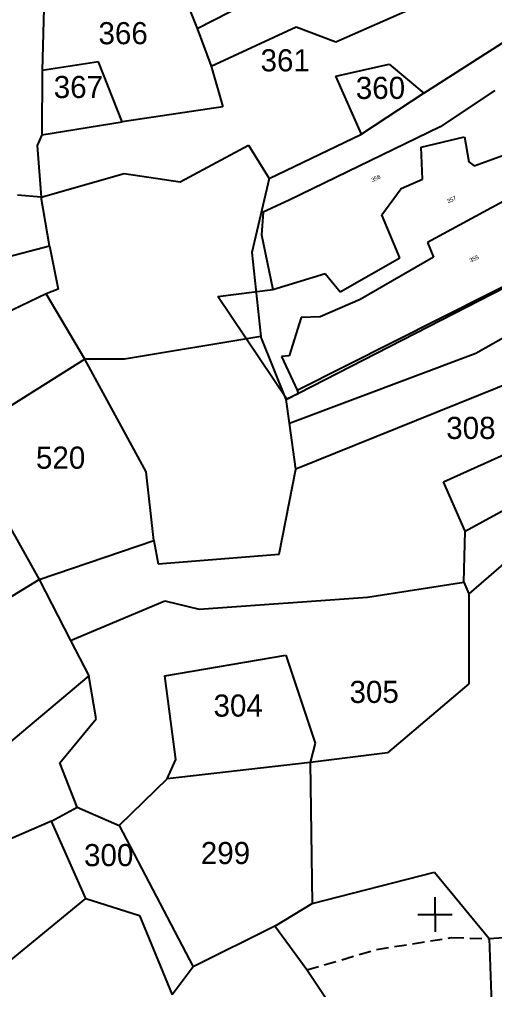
# Model space of a CAD drawing. Header units: metres. Extents: x 276552 to 278749, y 2059817 to 2062422.
# Drawn here: x 277199.4 to 277395.7, y 2060693.8 to 2061094.3 of the extents above; entities that cross this region are included whole.
import ezdxf
from ezdxf.enums import TextEntityAlignment as Align

# ---------------------------------------------------------------- set-up
doc = ezdxf.new("R2010")
doc.units = ezdxf.units.M
doc.linetypes.add('DASHED', pattern=[0.75, 0.5, -0.25])
for name, color, linetype in [('POLY_PARCEL', 6, 'Continuous'), ('POLY_ROAD', 30, 'Continuous'), ('POLY_SUBPARCEL', 6, 'DASHED'), ('TEXT_PARCEL', 7, 'Continuous')]:
    doc.layers.add(name, color=color, linetype=linetype)
doc.styles.add('TEXT_MAP', font='')
doc.styles.get('TEXT_MAP').set_extended_font_data('Kruti Dev 050')

msp = doc.modelspace()

# ---------------------------------------------------------------- linework, layer by layer
for points in [[(277371.08, 2060731.9), (277371.1, 2060717.7)], [(277363.98, 2060724.79), (277378.19, 2060724.81)]]:
    msp.add_lwpolyline(points)
at = {"layer": 'POLY_PARCEL'}
for p, q in [((277272.79, 2061090.49), (277342.41, 2061126.16)), ((277263.02, 2061115.26), (277272.79, 2061090.49)), ((277330.07, 2061084.99), (277363.26, 2061099.64)), ((277366.41, 2061063.8), (277416.1, 2061095.63)), ((277278.57, 2061075.01), (277313.68, 2061091.16)), ((277313.68, 2061091.16), (277330.07, 2061084.99)), ((277272.79, 2061090.49), (277278.57, 2061075.01)), ((277232.11, 2061076.72), (277208.78, 2061073.23)), ((277241.85, 2061051.95), (277232.11, 2061076.72)), ((277278.57, 2061075.01), (277283.46, 2061058.2)), ((277330.09, 2061070.83), (277352.22, 2061075.72)), ((277352.22, 2061075.72), (277366.41, 2061063.8)), ((277340.75, 2061046.94), (277330.09, 2061070.83)), ((277366.41, 2061063.8), (277340.75, 2061046.94)), ((277395.84, 2061064.87), (277373.16, 2061049.97)), ((277283.46, 2061058.2), (277241.85, 2061051.95)), ((277208.67, 2061046.67), (277241.85, 2061051.95)), ((277302.54, 2061028.59), (277340.75, 2061046.94)), ((277373.16, 2061049.97), (277310.86, 2061019.65)), ((277387.2, 2061033.75), (277425.38, 2061047.72)), ((277365.37, 2061041.57), (277383.28, 2061045.74)), ((277383.28, 2061045.74), (277385.1, 2061035.41)), ((277265.79, 2061027.2), (277294.11, 2061042.29)), ((277294.11, 2061042.29), (277302.54, 2061028.59)), ((277365.86, 2061028.37), (277365.37, 2061041.57)), ((277385.1, 2061035.41), (277387.2, 2061033.75)), ((277208.43, 2061020.9), (277242.77, 2061030.71)), ((277242.77, 2061030.71), (277265.79, 2061027.2)), ((277302.54, 2061028.59), (277295.5, 2060998.04)), ((277357.08, 2061024.5), (277365.86, 2061028.37)), ((277349.09, 2061013.54), (277357.08, 2061024.5)), ((277211.82, 2061000.84), (277208.43, 2061020.9)), ((277310.86, 2061019.65), (277300.18, 2061014.65)), ((277404.32, 2061021.85), (277368.01, 2061002.21)), ((277309.63, 2060937.32), (277467.28, 2061018.23)), ((277393.7, 2060981.21), (277467.31, 2061018.31)), ((277300.18, 2061014.65), (277299.36, 2061005.31)), ((277356.52, 2060995.85), (277349.09, 2061013.54)), ((277299.36, 2061005.31), (277304.16, 2060982.8)), ((277149.41, 2060984.38), (277211.82, 2061000.84)), ((277211.82, 2061000.84), (277215.38, 2060982.88)), ((277368.01, 2061002.21), (277370.53, 2060996.05)), ((277295.5, 2060998.04), (277299.1, 2060963.35)), ((277331.97, 2060981.83), (277356.52, 2060995.85)), ((277370.53, 2060996.05), (277340.14, 2060978.7)), ((277387.96, 2060956.45), (277450.79, 2060992.39)), ((277304.16, 2060982.8), (277325.78, 2060989.4)), ((277325.78, 2060989.4), (277331.97, 2060981.83)), ((277215.38, 2060982.88), (277210.52, 2060980.92)), ((277281.35, 2060979.91), (277304.16, 2060982.8)), ((277210.52, 2060980.92), (277013.61, 2060887.72)), ((277226.49, 2060953.95), (277210.52, 2060980.92)), ((277309.89, 2060937.45), (277281.35, 2060979.91)), ((277314.13, 2060941.24), (277393.7, 2060981.21)), ((277340.14, 2060978.7), (277323.68, 2060971.47)), ((277315.87, 2060971.18), (277310.88, 2060955.37)), ((277323.68, 2060971.47), (277315.87, 2060971.18)), ((277299.1, 2060963.35), (277242.88, 2060953.97)), ((277309.63, 2060937.32), (277299.1, 2060963.35)), ((277441.98, 2060960.51), (277313.64, 2060908.56)), ((277310.88, 2060955.37), (277307.75, 2060955.11)), ((277307.75, 2060955.11), (277314.13, 2060941.24)), ((277310.98, 2060927.59), (277387.96, 2060956.45)), ((277226.49, 2060953.95), (277174.73, 2060921.57)), ((277242.88, 2060953.97), (277226.49, 2060953.95)), ((277251.8, 2060907.52), (277226.49, 2060953.95)), ((277314.58, 2060939.77), (277309.89, 2060937.45)), ((277314.13, 2060941.24), (277314.58, 2060939.77)), ((277310.98, 2060927.59), (277309.63, 2060937.32)), ((277313.64, 2060908.56), (277310.98, 2060927.59)), ((277174.73, 2060921.57), (277207.64, 2060863.06)), ((277374.6, 2060903.35), (277412.66, 2060920.66)), ((277383.49, 2060883.01), (277444.99, 2060916.73)), ((277254.94, 2060879.2), (277251.8, 2060907.52)), ((277306.76, 2060873.53), (277313.64, 2060908.56)), ((277383.49, 2060883.01), (277374.6, 2060903.35)), ((277382.99, 2060861.98), (277383.49, 2060883.01)), ((277207.64, 2060863.06), (277254.94, 2060879.2)), ((277254.94, 2060879.2), (277256.72, 2060869.47)), ((277407.57, 2060876.61), (277385.02, 2060857.11)), ((277256.72, 2060869.47), (277306.76, 2060873.53)), ((277165.18, 2060837.34), (277207.64, 2060863.06)), ((277207.64, 2060863.06), (277220.52, 2060837.86)), ((277343.15, 2060855.73), (277382.99, 2060861.98)), ((277382.99, 2060861.98), (277385.02, 2060857.11)), ((277273.64, 2060850.76), (277343.15, 2060855.73)), ((277385.02, 2060857.11), (277385.07, 2060819.94)), ((277220.52, 2060837.86), (277259.47, 2060854.29)), ((277259.47, 2060854.29), (277273.64, 2060850.76)), ((277220.52, 2060837.86), (277228.07, 2060823.26)), ((277259.51, 2060823.31), (277309.53, 2060831.79)), ((277309.53, 2060831.79), (277321.54, 2060795.52)), ((277228.07, 2060823.26), (277115.74, 2060728.85)), ((277231.2, 2060805.57), (277228.07, 2060823.26)), ((277263.99, 2060788.8), (277259.51, 2060823.31)), ((277385.07, 2060819.94), (277351.46, 2060791.57)), ((277216.17, 2060787.4), (277231.2, 2060805.57)), ((277321.54, 2060795.52), (277319.59, 2060787.54)), ((277351.46, 2060791.57), (277319.59, 2060787.54)), ((277223.33, 2060769.03), (277216.17, 2060787.4)), ((277260.45, 2060780.83), (277263.99, 2060788.8)), ((277319.59, 2060787.54), (277260.45, 2060780.83)), ((277319.59, 2060787.54), (277320.35, 2060729.34)), ((277260.45, 2060780.83), (277240.6, 2060761.53)), ((277212.71, 2060763.26), (277223.33, 2060769.03)), ((277223.33, 2060769.03), (277240.6, 2060761.53)), ((277212.71, 2060763.26), (277188.81, 2060753.05)), ((277226.92, 2060731.42), (277212.71, 2060763.26)), ((277240.6, 2060761.53), (277271.24, 2060703.16)), ((277320.35, 2060729.34), (277370.81, 2060742.24)), ((277370.81, 2060742.24), (277393.43, 2060714.84)), ((277154.39, 2060672.02), (277226.92, 2060731.42)), ((277226.92, 2060731.42), (277249.07, 2060724.37)), ((277304.87, 2060720.02), (277320.35, 2060729.34)), ((277249.07, 2060724.37), (277262.47, 2060691.58)), ((277304.87, 2060720.02), (277271.24, 2060703.16)), ((277318.18, 2060701.9), (277304.87, 2060720.02)), ((277393.43, 2060714.84), (277420.64, 2060716.88)), ((277393.43, 2060714.84), (277394.8, 2060676.34)), ((277271.24, 2060703.16), (277262.47, 2060691.58)), ((277326.16, 2060689.96), (277318.18, 2060701.9))]:
    msp.add_line(p, q, dxfattribs=at)
at = {"layer": 'POLY_ROAD'}
for p, q in [((277209.98, 2061114.47), (277208.78, 2061073.23)), ((277208.78, 2061073.23), (277208.67, 2061046.67)), ((277208.67, 2061046.67), (277206.72, 2061042.19)), ((277206.72, 2061042.19), (277208.43, 2061020.9)), ((277208.43, 2061020.9), (277198.62, 2061021.73))]:
    msp.add_line(p, q, dxfattribs=at)
at = {"layer": 'POLY_SUBPARCEL', "ltscale": 10}
for p, q in [((277346.94, 2060710.35), (277377.93, 2060715.26)), ((277377.93, 2060715.26), (277393.43, 2060714.84)), ((277318.18, 2060701.9), (277346.94, 2060710.35))]:
    msp.add_line(p, q, dxfattribs=at)

# ---------------------------------------------------------------- texts
at = {"layer": 'TEXT_PARCEL', "style": 'TEXT_MAP'}
for s, height, rotation, p in [('366', 9.131, 0.0799, (277242.29, 2061084.01)), ('361', 9.131, 0.0799, (277309.22, 2061072.81)), ('367', 9.131, 0.0799, (277223.81, 2061061.8)), ('360', 9.131, 0.0799, (277348.56, 2061061.43)), ('358', 1.706, 25.0811, (277346.99, 2061027.89)), ('357', 1.706, 25.0811, (277378.33, 2061019.13)), ('355', 1.706, 25.0811, (277387.59, 2060994.71)), ('308', 9.131, 0.0799, (277385.91, 2060921.08)), ('520', 9.131, 0.0799, (277216.47, 2060908.79)), ('305', 9.131, 0.0799, (277345.96, 2060812.12)), ('304', 9.131, 0.0799, (277289.8, 2060806.47)), ('299', 9.131, 0.0799, (277284.56, 2060745.6)), ('300', 9.131, 0.0799, (277236.33, 2060744.74))]:
    msp.add_text(s, height=height, rotation=rotation, dxfattribs=at).set_placement(p, align=Align.CENTER)

doc.saveas('drawing.dxf')
